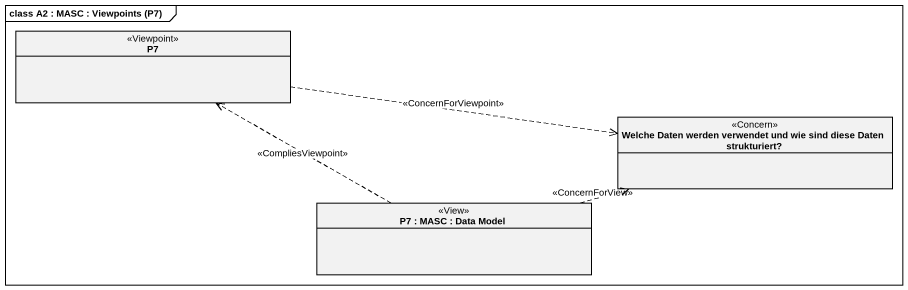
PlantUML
@startuml
mainframe class A2 : MASC : Viewpoints (P7)
hide circle
hide empty members
class P7 <<Viewpoint>>
class "Welche Daten werden verwendet und wie sind diese Daten strukturiert?" as Welche_Daten_werden <<Concern>>
class "P7 : MASC : Data Model" as P7_MASC_Data_Model <<View>>
P7 .right.> Welche_Daten_werden : <<ConcernForViewpoint>>
P7_MASC_Data_Model .left.> P7 : <<CompliesViewpoint>>
P7_MASC_Data_Model .right.> Welche_Daten_werden : <<ConcernForView>>
@enduml
